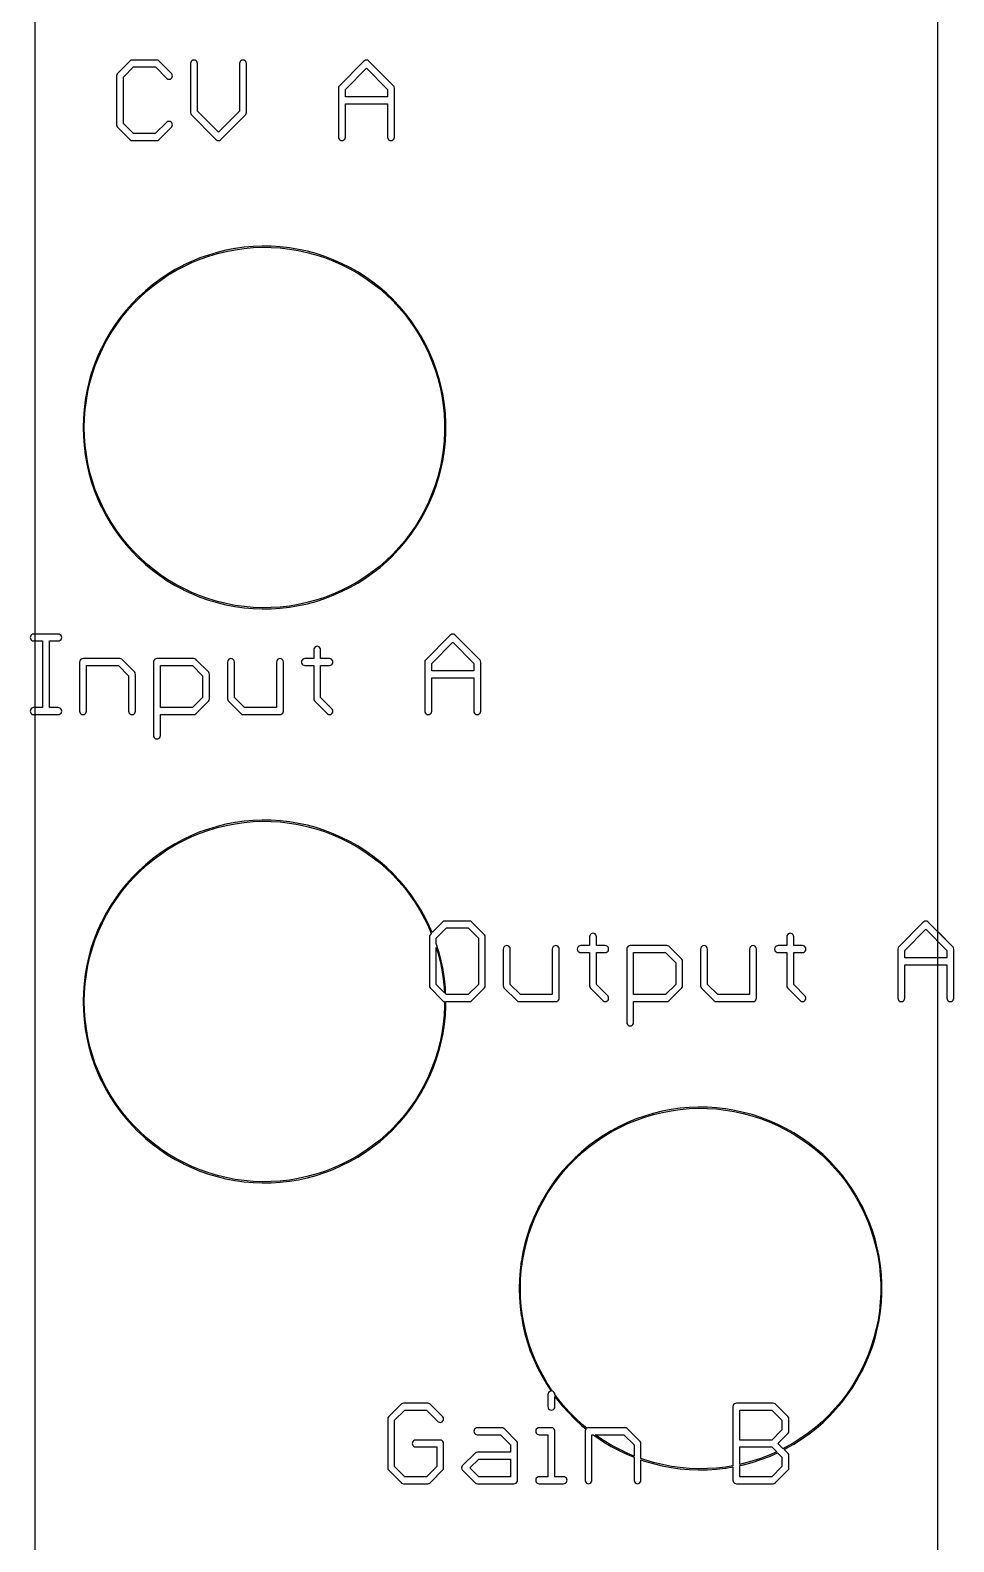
# Model space of a CAD drawing. Extents: x 4 to 25, y 9 to 138.
# Drawn here: x 4.5 to 24.94, y 71.8 to 105.24 of the extents above; entities that cross this region are included whole.
import ezdxf

# ---------------------------------------------------------------- set-up
doc = ezdxf.new("R2010")
doc.units = 0

msp = doc.modelspace()

# ---------------------------------------------------------------- linework, layer by layer
at = {"color": 5, "true_color": 0x0000ff}
for points in [[(4.59994, 137.75436, 0), (4.59994, 91.8845, 0), (4.57199, 91.8845, 0), (4.54845, 91.88077, 0), (4.52721, 91.86994, 0), (4.51035, 91.85308, 0), (4.49952, 91.83184, 0), (4.49579, 91.8083, 0), (4.49952, 91.78475, 0), (4.51035, 91.76351, 0), (4.52721, 91.74665, 0), (4.54845, 91.73582, 0), (4.57199, 91.7321, 0), (4.59994, 91.7321, 0), (4.59994, 90.25635, 0), (4.57199, 90.25635, 0), (4.54845, 90.25263, 0), (4.52721, 90.2418, 0), (4.51035, 90.22494, 0), (4.49952, 90.2037, 0), (4.49579, 90.18015, 0), (4.49952, 90.15661, 0), (4.51035, 90.13537, 0), (4.52721, 90.11851, 0), (4.54845, 90.10768, 0), (4.57199, 90.10395, 0), (4.59994, 90.10395, 0), (4.59994, 39.3065, 0)], [(24.57958, 32.9565, 0), (24.57958, 84.56675, 0), (24.78278, 84.56675, 0), (24.78278, 83.83015, 0), (24.7865, 83.80661, 0), (24.79733, 83.78537, 0), (24.81419, 83.76851, 0), (24.83543, 83.75767, 0), (24.85898, 83.75395, 0), (24.88252, 83.75767, 0), (24.90376, 83.76851, 0), (24.92062, 83.78537, 0), (24.93145, 83.80661, 0), (24.93518, 83.83015, 0), (24.93518, 84.91474, 0), (24.93145, 84.93828, 0), (24.92062, 84.95952, 0), (24.57958, 85.30056, 0), (24.57958, 137.75436, 0)]]:
    msp.add_polyline3d(points, dxfattribs=at)
at = {"color": 34, "true_color": 0x008000}
for points in [[(4.59994, 9.25322, 0), (24.57958, 9.25322, 0), (24.57958, 137.75436, 0), (4.59994, 137.75436, 0), (4.59994, 9.25322, 0)], [(6.75386, 104.58449, 0), (6.73031, 104.58077, 0), (6.70907, 104.56994, 0), (6.42043, 104.2813, 0), (6.4096, 104.26006, 0), (6.40587, 104.23651, 0), (6.40587, 103.15193, 0), (6.4096, 103.12839, 0), (6.42043, 103.10715, 0), (6.70907, 102.81851, 0), (6.73031, 102.80768, 0), (6.75386, 102.80395, 0), (7.29488, 102.80395, 0), (7.31842, 102.80768, 0), (7.33966, 102.81851, 0), (7.6283, 103.10715, 0), (7.63913, 103.12839, 0), (7.64286, 103.15193, 0), (7.63913, 103.17548, 0), (7.6283, 103.19672, 0), (7.61144, 103.21358, 0), (7.5902, 103.22441, 0), (7.56666, 103.22813, 0), (7.54311, 103.22441, 0), (7.52187, 103.21358, 0), (7.26464, 102.95635, 0), (6.78409, 102.95635, 0), (6.55827, 103.18217, 0), (6.55827, 104.20628, 0), (6.78408, 104.43209, 0), (7.26465, 104.43209, 0), (7.52187, 104.17487, 0), (7.54311, 104.16404, 0), (7.56666, 104.16031, 0), (7.5902, 104.16404, 0), (7.61144, 104.17487, 0), (7.6283, 104.19173, 0), (7.63913, 104.21297, 0), (7.64286, 104.23651, 0), (7.63913, 104.26006, 0), (7.6283, 104.2813, 0), (7.33966, 104.56994, 0), (7.31842, 104.58077, 0), (7.29488, 104.58449, 0), (6.75386, 104.58449, 0)], [(8.6614, 102.80395, 0), (8.68493, 102.80768, 0), (8.70618, 102.81851, 0), (9.2666, 103.37893, 0), (9.27743, 103.40017, 0), (9.28116, 103.42371, 0), (9.28116, 104.50829, 0), (9.27743, 104.53184, 0), (9.2666, 104.55308, 0), (9.24973, 104.56994, 0), (9.2285, 104.58077, 0), (9.20496, 104.58449, 0), (9.18141, 104.58077, 0), (9.16017, 104.56994, 0), (9.14331, 104.55308, 0), (9.13247, 104.53184, 0), (9.12876, 104.50829, 0), (9.12876, 103.45395, 0), (8.66153, 102.98672, 0), (8.19657, 103.45388, 0), (8.19657, 104.50829, 0), (8.19285, 104.53184, 0), (8.18202, 104.55308, 0), (8.16516, 104.56994, 0), (8.14392, 104.58077, 0), (8.12037, 104.58449, 0), (8.09683, 104.58077, 0), (8.07559, 104.56994, 0), (8.05873, 104.55308, 0), (8.0479, 104.53184, 0), (8.04416, 104.50829, 0), (8.04416, 103.42371, 0), (8.0479, 103.40017, 0), (8.05873, 103.37893, 0), (8.59975, 102.83537, 0), (8.61661, 102.81851, 0), (8.63785, 102.80768, 0), (8.6614, 102.80395, 0)], [(11.98024, 104.56994, 0), (11.959, 104.58077, 0), (11.93546, 104.58449, 0), (11.91191, 104.58077, 0), (11.89067, 104.56994, 0), (11.87381, 104.55308, 0), (11.33279, 104.00952, 0), (11.32196, 103.98828, 0), (11.31824, 103.96474, 0), (11.31824, 102.88015, 0), (11.32196, 102.85661, 0), (11.33279, 102.83537, 0), (11.34965, 102.81851, 0), (11.37089, 102.80768, 0), (11.39444, 102.80395, 0), (11.41798, 102.80768, 0), (11.43922, 102.81851, 0), (11.45608, 102.83537, 0), (11.46691, 102.85661, 0), (11.47064, 102.88015, 0), (11.47064, 103.61675, 0), (12.40282, 103.61675, 0), (12.40282, 102.88015, 0), (12.40654, 102.85661, 0), (12.41737, 102.83537, 0), (12.43423, 102.81851, 0), (12.45547, 102.80768, 0), (12.47902, 102.80395, 0), (12.50256, 102.80768, 0), (12.5238, 102.81851, 0), (12.54066, 102.83537, 0), (12.55149, 102.85661, 0), (12.55522, 102.88015, 0), (12.55522, 103.96474, 0), (12.55149, 103.98828, 0), (12.54066, 104.00952, 0), (11.98024, 104.56994, 0)], [(12.40282, 103.76915, 0), (11.47064, 103.76915, 0), (11.47064, 103.93458, 0), (11.9356, 104.40172, 0), (12.40282, 103.9345, 0), (12.40282, 103.76915, 0)], [(9.42847, 100.45953, 0), (9.22782, 100.44175, 0), (9.02969, 100.41381, 0), (9.02577, 100.41319, 0), (8.82765, 100.37509, 0), (8.63207, 100.32683, 0), (8.43903, 100.27095, 0), (8.25107, 100.20491, 0), (8.06311, 100.12871, 0), (7.88277, 100.04235, 0), (7.87923, 100.04055, 0), (7.70143, 99.94657, 0), (7.52871, 99.84243, 0), (7.36107, 99.73067, 0), (7.20105, 99.60875, 0), (7.04611, 99.48175, 0), (6.89625, 99.34459, 0), (6.89344, 99.34178, 0), (6.75374, 99.19954, 0), (6.61912, 99.04968, 0), (6.49212, 98.8922, 0), (6.37528, 98.72964, 0), (6.26606, 98.562, 0), (6.16446, 98.38928, 0), (6.07048, 98.20894, 0), (6.06868, 98.2054, 0), (5.9874, 98.02252, 0), (5.9112, 97.8371, 0), (5.8477, 97.6466, 0), (5.79182, 97.45356, 0), (5.74864, 97.25798, 0), (5.71308, 97.05986, 0), (5.71246, 97.05594, 0), (5.68706, 96.85528, 0), (5.67182, 96.65462, 0), (5.66674, 96.45396, 0), (5.67182, 96.2533, 0), (5.68706, 96.05264, 0), (5.71246, 95.85197, 0), (5.71308, 95.84805, 0), (5.74864, 95.64993, 0), (5.79182, 95.45435, 0), (5.8477, 95.26131, 0), (5.9112, 95.07081, 0), (5.9874, 94.88539, 0), (6.06868, 94.70251, 0), (6.07048, 94.69897, 0), (6.16446, 94.51863, 0), (6.26606, 94.34591, 0), (6.37528, 94.17827, 0), (6.49212, 94.01571, 0), (6.61912, 93.85823, 0), (6.75374, 93.70837, 0), (6.89344, 93.56613, 0), (6.89625, 93.56332, 0), (7.04611, 93.42616, 0), (7.20105, 93.29916, 0), (7.36107, 93.17724, 0), (7.52871, 93.06548, 0), (7.70143, 92.96134, 0), (7.87923, 92.86736, 0), (7.88277, 92.86556, 0), (8.06311, 92.7792, 0), (8.25107, 92.703, 0), (8.43903, 92.63696, 0), (8.63207, 92.58108, 0), (8.82765, 92.53282, 0), (9.02577, 92.49472, 0), (9.02969, 92.4941, 0), (9.22782, 92.46615, 0), (9.42847, 92.44838, 0), (9.62914, 92.44076, 0), (9.8298, 92.4433, 0), (10.03045, 92.45599, 0), (10.2311, 92.47886, 0), (10.23504, 92.47948, 0), (10.43316, 92.5125, 0), (10.62874, 92.55568, 0), (10.82432, 92.60648, 0), (11.01482, 92.66998, 0), (11.20278, 92.7411, 0), (11.3882, 92.82238, 0), (11.566, 92.91128, 0), (11.56954, 92.91308, 0), (11.7448, 93.01214, 0), (11.91498, 93.12136, 0), (12.08008, 93.2382, 0), (12.23756, 93.36012, 0), (12.38996, 93.4922, 0), (12.53474, 93.6319, 0), (12.53755, 93.63471, 0), (12.67471, 93.78203, 0), (12.80425, 93.93443, 0), (12.92617, 94.09445, 0), (13.04047, 94.25955, 0), (13.14715, 94.43227, 0), (13.24367, 94.60753, 0), (13.24547, 94.61107, 0), (13.33183, 94.79141, 0), (13.41057, 94.97683, 0), (13.48169, 95.16733, 0), (13.54011, 95.35783, 0), (13.59091, 95.55341, 0), (13.63155, 95.74899, 0), (13.63218, 95.75291, 0), (13.66266, 95.95357, 0), (13.68298, 96.1517, 0), (13.69314, 96.35235, 0), (13.69314, 96.55556, 0), (13.68298, 96.75622, 0), (13.66266, 96.95433, 0), (13.63218, 97.155, 0), (13.63155, 97.15892, 0), (13.59091, 97.3545, 0), (13.54011, 97.55008, 0), (13.48169, 97.74058, 0), (13.41057, 97.93108, 0), (13.33183, 98.1165, 0), (13.24547, 98.29684, 0), (13.24367, 98.30038, 0), (13.14715, 98.47564, 0), (13.04047, 98.64836, 0), (12.92617, 98.81346, 0), (12.80425, 98.97348, 0), (12.67471, 99.12588, 0), (12.53755, 99.2732, 0), (12.53474, 99.27601, 0), (12.38996, 99.41571, 0), (12.23756, 99.54779, 0), (12.08008, 99.66971, 0), (11.91498, 99.78655, 0), (11.7448, 99.89577, 0), (11.56954, 99.99483, 0), (11.566, 99.99663, 0), (11.3882, 100.08553, 0), (11.20278, 100.16681, 0), (11.01482, 100.23793, 0), (10.82432, 100.30143, 0), (10.62874, 100.35223, 0), (10.43316, 100.39541, 0), (10.23504, 100.42843, 0), (10.2311, 100.42905, 0), (10.03045, 100.45191, 0), (9.8298, 100.46462, 0), (9.62914, 100.46716, 0), (9.42847, 100.45953, 0)], [(10.03045, 92.48139, 0), (9.8298, 92.4687, 0), (9.62914, 92.46615, 0), (9.42847, 92.47378, 0), (9.22782, 92.49155, 0), (9.03214, 92.51915, 0), (8.8355, 92.55697, 0), (8.63992, 92.60523, 0), (8.44688, 92.66111, 0), (8.25892, 92.72715, 0), (8.07096, 92.80335, 0), (7.89205, 92.88902, 0), (7.71636, 92.98189, 0), (7.54364, 93.08603, 0), (7.376, 93.19779, 0), (7.21598, 93.31971, 0), (7.06104, 93.44671, 0), (6.91168, 93.58342, 0), (6.77429, 93.7233, 0), (6.63967, 93.87316, 0), (6.51267, 94.03064, 0), (6.39583, 94.1932, 0), (6.28661, 94.36084, 0), (6.18501, 94.53356, 0), (6.09257, 94.71094, 0), (6.01155, 94.89324, 0), (5.93535, 95.07866, 0), (5.87185, 95.26916, 0), (5.81597, 95.4622, 0), (5.77279, 95.65778, 0), (5.73768, 95.8534, 0), (5.71245, 96.05264, 0), (5.69722, 96.2533, 0), (5.69213, 96.45396, 0), (5.69722, 96.65462, 0), (5.71245, 96.85528, 0), (5.73768, 97.05451, 0), (5.77279, 97.25013, 0), (5.81597, 97.44571, 0), (5.87185, 97.63875, 0), (5.93535, 97.82925, 0), (6.01155, 98.01467, 0), (6.09257, 98.19697, 0), (6.18501, 98.37435, 0), (6.28661, 98.54707, 0), (6.39583, 98.71471, 0), (6.51267, 98.87727, 0), (6.63967, 99.03475, 0), (6.77429, 99.18461, 0), (6.91168, 99.32449, 0), (7.06104, 99.4612, 0), (7.21598, 99.5882, 0), (7.376, 99.71012, 0), (7.54364, 99.82188, 0), (7.71636, 99.92602, 0), (7.89205, 100.01889, 0), (8.07096, 100.10456, 0), (8.25892, 100.18076, 0), (8.44688, 100.2468, 0), (8.63992, 100.30268, 0), (8.8355, 100.35094, 0), (9.03234, 100.38879, 0), (9.22782, 100.41636, 0), (9.42847, 100.43414, 0), (9.62914, 100.44176, 0), (9.8298, 100.43922, 0), (10.03045, 100.42652, 0), (10.23069, 100.4037, 0), (10.42531, 100.37126, 0), (10.62089, 100.32808, 0), (10.81647, 100.27728, 0), (11.00697, 100.21378, 0), (11.19493, 100.14266, 0), (11.38035, 100.06138, 0), (11.55507, 99.97402, 0), (11.72987, 99.87522, 0), (11.90005, 99.766, 0), (12.06515, 99.64916, 0), (12.22263, 99.52724, 0), (12.37503, 99.39516, 0), (12.5179, 99.2573, 0), (12.65416, 99.11095, 0), (12.7837, 98.95855, 0), (12.90562, 98.79853, 0), (13.01992, 98.63343, 0), (13.1266, 98.46071, 0), (13.22232, 98.28691, 0), (13.30768, 98.10865, 0), (13.38642, 97.92323, 0), (13.45754, 97.73273, 0), (13.51596, 97.54223, 0), (13.56676, 97.34665, 0), (13.60728, 97.15166, 0), (13.63725, 96.95433, 0), (13.65758, 96.75622, 0), (13.66773, 96.55556, 0), (13.66773, 96.35235, 0), (13.65758, 96.1517, 0), (13.63725, 95.95357, 0), (13.60728, 95.75625, 0), (13.56676, 95.56126, 0), (13.51596, 95.36568, 0), (13.45754, 95.17518, 0), (13.38642, 94.98468, 0), (13.30768, 94.79926, 0), (13.22232, 94.621, 0), (13.1266, 94.4472, 0), (13.01992, 94.27448, 0), (12.90562, 94.10938, 0), (12.7837, 93.94936, 0), (12.65416, 93.79696, 0), (12.5179, 93.65061, 0), (12.37503, 93.51275, 0), (12.22263, 93.38067, 0), (12.06515, 93.25875, 0), (11.90005, 93.14191, 0), (11.72987, 93.03269, 0), (11.55507, 92.93389, 0), (11.38035, 92.84653, 0), (11.19493, 92.76525, 0), (11.00697, 92.69413, 0), (10.81647, 92.63063, 0), (10.62089, 92.57983, 0), (10.42531, 92.53665, 0), (10.2305, 92.50418, 0), (10.03045, 92.48139, 0)], [(4.57199, 91.8845, 0), (4.54845, 91.88077, 0), (4.52721, 91.86994, 0), (4.51035, 91.85308, 0), (4.49952, 91.83184, 0), (4.49579, 91.8083, 0), (4.49952, 91.78475, 0), (4.51035, 91.76351, 0), (4.52721, 91.74665, 0), (4.54845, 91.73582, 0), (4.57199, 91.7321, 0), (4.76757, 91.7321, 0), (4.76757, 90.25635, 0), (4.57199, 90.25635, 0), (4.54845, 90.25263, 0), (4.52721, 90.2418, 0), (4.51035, 90.22494, 0), (4.49952, 90.2037, 0), (4.49579, 90.18015, 0), (4.49952, 90.15661, 0), (4.51035, 90.13537, 0), (4.52721, 90.11851, 0), (4.54845, 90.10768, 0), (4.57199, 90.10395, 0), (5.11555, 90.10395, 0), (5.1391, 90.10768, 0), (5.16033, 90.11851, 0), (5.1772, 90.13537, 0), (5.18803, 90.15661, 0), (5.19175, 90.18015, 0), (5.18803, 90.2037, 0), (5.1772, 90.22494, 0), (5.16033, 90.2418, 0), (5.1391, 90.25263, 0), (5.11555, 90.25635, 0), (4.91998, 90.25635, 0), (4.91998, 91.7321, 0), (5.11555, 91.7321, 0), (5.1391, 91.73582, 0), (5.16033, 91.74665, 0), (5.1772, 91.76351, 0), (5.18803, 91.78475, 0), (5.19175, 91.8083, 0), (5.18803, 91.83184, 0), (5.1772, 91.85308, 0), (5.16033, 91.86994, 0), (5.1391, 91.88077, 0), (5.11555, 91.8845, 0), (4.57199, 91.8845, 0)], [(13.89032, 91.86994, 0), (13.86908, 91.88077, 0), (13.84554, 91.8845, 0), (13.82199, 91.88077, 0), (13.80075, 91.86994, 0), (13.78389, 91.85308, 0), (13.24287, 91.30952, 0), (13.23204, 91.28828, 0), (13.22832, 91.26474, 0), (13.22832, 90.18015, 0), (13.23204, 90.15661, 0), (13.24287, 90.13537, 0), (13.25973, 90.11851, 0), (13.28097, 90.10768, 0), (13.30452, 90.10395, 0), (13.32806, 90.10768, 0), (13.3493, 90.11851, 0), (13.36616, 90.13537, 0), (13.37699, 90.15661, 0), (13.38072, 90.18015, 0), (13.38072, 90.91676, 0), (14.3129, 90.91676, 0), (14.3129, 90.18015, 0), (14.31662, 90.15661, 0), (14.32745, 90.13537, 0), (14.34431, 90.11851, 0), (14.36555, 90.10768, 0), (14.3891, 90.10395, 0), (14.41264, 90.10768, 0), (14.43388, 90.11851, 0), (14.45074, 90.13537, 0), (14.46157, 90.15661, 0), (14.4653, 90.18015, 0), (14.4653, 91.26474, 0), (14.46157, 91.28828, 0), (14.45074, 91.30952, 0), (13.89032, 91.86994, 0)], [(14.3129, 91.06916, 0), (13.38072, 91.06916, 0), (13.38072, 91.23458, 0), (13.84568, 91.70172, 0), (14.3129, 91.2345, 0), (14.3129, 91.06916, 0)], [(5.6642, 91.34094, 0), (5.64065, 91.33721, 0), (5.61941, 91.32638, 0), (5.60255, 91.30952, 0), (5.59172, 91.28828, 0), (5.588, 91.26474, 0), (5.588, 90.18015, 0), (5.59172, 90.15661, 0), (5.60255, 90.13537, 0), (5.61941, 90.11851, 0), (5.64065, 90.10768, 0), (5.6642, 90.10395, 0), (5.68774, 90.10768, 0), (5.70898, 90.11851, 0), (5.72584, 90.13537, 0), (5.73667, 90.15661, 0), (5.7404, 90.18015, 0), (5.7404, 91.18854, 0), (6.44676, 91.18854, 0), (6.67257, 90.96273, 0), (6.67257, 90.18015, 0), (6.6763, 90.15661, 0), (6.68713, 90.13537, 0), (6.70399, 90.11851, 0), (6.72523, 90.10768, 0), (6.74877, 90.10395, 0), (6.77232, 90.10768, 0), (6.79356, 90.11851, 0), (6.81042, 90.13537, 0), (6.82125, 90.15661, 0), (6.82497, 90.18015, 0), (6.82497, 90.99296, 0), (6.82125, 91.0165, 0), (6.81042, 91.03774, 0), (6.52178, 91.32638, 0), (6.50054, 91.33721, 0), (6.477, 91.34094, 0), (5.6642, 91.34094, 0)], [(8.13884, 90.10768, 0), (8.16008, 90.11851, 0), (8.17694, 90.13537, 0), (8.44618, 90.40715, 0), (8.45701, 90.42839, 0), (8.46074, 90.45194, 0), (8.46074, 90.99296, 0), (8.45701, 91.0165, 0), (8.44618, 91.03774, 0), (8.17694, 91.30952, 0), (8.16008, 91.32638, 0), (8.13884, 91.33721, 0), (8.1153, 91.34094, 0), (7.29996, 91.34094, 0), (7.27641, 91.33721, 0), (7.25517, 91.32638, 0), (7.23831, 91.30952, 0), (7.22748, 91.28828, 0), (7.22376, 91.26474, 0), (7.22376, 89.63914, 0), (7.22748, 89.61559, 0), (7.23831, 89.59435, 0), (7.25517, 89.57749, 0), (7.27641, 89.56666, 0), (7.29996, 89.56294, 0), (7.3235, 89.56666, 0), (7.34474, 89.57749, 0), (7.3616, 89.59435, 0), (7.37243, 89.61559, 0), (7.37616, 89.63914, 0), (7.37616, 90.10395, 0), (8.1153, 90.10395, 0), (8.13884, 90.10768, 0)], [(9.14837, 90.13539, 0), (9.14838, 90.13537, 0), (9.16525, 90.11851, 0), (9.18648, 90.10768, 0), (9.21003, 90.10395, 0), (10.02284, 90.10395, 0), (10.04637, 90.10768, 0), (10.06762, 90.11851, 0), (10.08447, 90.13537, 0), (10.09531, 90.15661, 0), (10.09904, 90.18015, 0), (10.09904, 91.26474, 0), (10.09531, 91.28828, 0), (10.08447, 91.30952, 0), (10.06762, 91.32638, 0), (10.04637, 91.33721, 0), (10.02284, 91.34094, 0), (9.99929, 91.33721, 0), (9.97805, 91.32638, 0), (9.96119, 91.30952, 0), (9.95036, 91.28828, 0), (9.94664, 91.26474, 0), (9.94664, 90.25635, 0), (9.24027, 90.25635, 0), (9.01446, 90.48216, 0), (9.01446, 91.26474, 0), (9.01073, 91.28828, 0), (8.9999, 91.30952, 0), (8.98304, 91.32638, 0), (8.9618, 91.33721, 0), (8.93826, 91.34094, 0), (8.91471, 91.33721, 0), (8.89347, 91.32638, 0), (8.87661, 91.30952, 0), (8.86578, 91.28828, 0), (8.86206, 91.26474, 0), (8.86206, 90.45194, 0), (8.86578, 90.42839, 0), (8.87661, 90.40715, 0), (9.14837, 90.13539, 0)], [(11.07279, 90.11851, 0), (11.09403, 90.10768, 0), (11.11757, 90.10395, 0), (11.14112, 90.10768, 0), (11.16236, 90.11851, 0), (11.17922, 90.13537, 0), (11.19005, 90.15661, 0), (11.19377, 90.18015, 0), (11.19005, 90.2037, 0), (11.17922, 90.22494, 0), (10.92199, 90.48217, 0), (10.92199, 91.18854, 0), (11.11757, 91.18854, 0), (11.14112, 91.19226, 0), (11.16236, 91.20309, 0), (11.17922, 91.21995, 0), (11.19005, 91.24119, 0), (11.19377, 91.26474, 0), (11.19005, 91.28828, 0), (11.17922, 91.30952, 0), (11.16236, 91.32638, 0), (11.14112, 91.33721, 0), (11.11757, 91.34094, 0), (10.92199, 91.34094, 0), (10.92199, 91.53652, 0), (10.91827, 91.56006, 0), (10.90744, 91.5813, 0), (10.89058, 91.59816, 0), (10.86934, 91.60899, 0), (10.84579, 91.61272, 0), (10.82225, 91.60899, 0), (10.80101, 91.59816, 0), (10.78415, 91.5813, 0), (10.77332, 91.56006, 0), (10.76959, 91.53652, 0), (10.76959, 91.34094, 0), (10.57402, 91.34094, 0), (10.55047, 91.33721, 0), (10.52923, 91.32638, 0), (10.51237, 91.30952, 0), (10.50154, 91.28828, 0), (10.49782, 91.26474, 0), (10.50154, 91.24119, 0), (10.51237, 91.21995, 0), (10.52923, 91.20309, 0), (10.55047, 91.19226, 0), (10.57402, 91.18854, 0), (10.76959, 91.18854, 0), (10.76959, 90.45194, 0), (10.77332, 90.42839, 0), (10.78415, 90.40715, 0), (11.07279, 90.11851, 0)], [(8.08476, 90.25635, 0), (7.37616, 90.25635, 0), (7.37616, 91.18854, 0), (8.08476, 91.18854, 0), (8.30833, 90.96286, 0), (8.30833, 90.48203, 0), (8.08476, 90.25635, 0)], [(14.24246, 83.75767, 0), (14.2637, 83.76851, 0), (14.55234, 84.05715, 0), (14.56317, 84.07839, 0), (14.56689, 84.10194, 0), (14.56689, 85.18652, 0), (14.56317, 85.21006, 0), (14.55234, 85.2313, 0), (14.2637, 85.51994, 0), (14.24246, 85.53077, 0), (14.21892, 85.5345, 0), (13.67536, 85.5345, 0), (13.65181, 85.53077, 0), (13.63057, 85.51994, 0), (13.61371, 85.50308, 0), (13.39067, 85.27794, 0), (13.33183, 85.4165, 0), (13.24547, 85.59684, 0), (13.24367, 85.60038, 0), (13.14715, 85.77564, 0), (13.04047, 85.94836, 0), (12.92617, 86.11346, 0), (12.80425, 86.27348, 0), (12.67471, 86.42588, 0), (12.53755, 86.5732, 0), (12.53474, 86.57601, 0), (12.38996, 86.71571, 0), (12.23756, 86.84779, 0), (12.08008, 86.96971, 0), (11.91498, 87.08655, 0), (11.7448, 87.19577, 0), (11.56954, 87.29483, 0), (11.566, 87.29663, 0), (11.3882, 87.38553, 0), (11.20278, 87.46681, 0), (11.01482, 87.53793, 0), (10.82432, 87.60143, 0), (10.62874, 87.65223, 0), (10.43316, 87.69541, 0), (10.23504, 87.72843, 0), (10.2311, 87.72905, 0), (10.03045, 87.75191, 0), (9.8298, 87.76462, 0), (9.62914, 87.76715, 0), (9.42847, 87.75953, 0), (9.22782, 87.74175, 0), (9.02969, 87.71381, 0), (9.02577, 87.71319, 0), (8.82765, 87.67509, 0), (8.63207, 87.62683, 0), (8.43903, 87.57095, 0), (8.25107, 87.50491, 0), (8.06311, 87.42871, 0), (7.88277, 87.34235, 0), (7.87923, 87.34055, 0), (7.70143, 87.24657, 0), (7.52871, 87.14243, 0), (7.36107, 87.03067, 0), (7.20105, 86.90875, 0), (7.04611, 86.78175, 0), (6.89625, 86.64459, 0), (6.89344, 86.64178, 0), (6.75374, 86.49954, 0), (6.61912, 86.34968, 0), (6.49212, 86.1922, 0), (6.37528, 86.02964, 0), (6.26606, 85.862, 0), (6.16446, 85.68928, 0), (6.07048, 85.50894, 0), (6.06868, 85.5054, 0), (5.9874, 85.32252, 0), (5.9112, 85.1371, 0), (5.8477, 84.9466, 0), (5.79182, 84.75356, 0), (5.74864, 84.55798, 0), (5.71308, 84.35986, 0), (5.71246, 84.35593, 0), (5.68706, 84.15528, 0), (5.67182, 83.95462, 0), (5.66674, 83.75395, 0), (5.67182, 83.55329, 0), (5.68706, 83.35263, 0), (5.71246, 83.15197, 0), (5.71308, 83.14805, 0), (5.74864, 82.94992, 0), (5.79182, 82.75435, 0), (5.8477, 82.56131, 0), (5.9112, 82.37081, 0), (5.9874, 82.18539, 0), (6.06868, 82.00251, 0), (6.07048, 81.99897, 0), (6.16446, 81.81863, 0), (6.26606, 81.64591, 0), (6.37528, 81.47826, 0), (6.49212, 81.31571, 0), (6.61912, 81.15823, 0), (6.75374, 81.00837, 0), (6.89344, 80.86613, 0), (6.89625, 80.86332, 0), (7.04611, 80.72615, 0), (7.20105, 80.59916, 0), (7.36107, 80.47723, 0), (7.52871, 80.36548, 0), (7.70143, 80.26134, 0), (7.87923, 80.16736, 0), (7.88277, 80.16556, 0), (8.06311, 80.0792, 0), (8.25107, 80.003, 0), (8.43903, 79.93696, 0), (8.63207, 79.88108, 0), (8.82765, 79.83282, 0), (9.02577, 79.79472, 0), (9.02969, 79.7941, 0), (9.22782, 79.76616, 0), (9.42847, 79.74838, 0), (9.62914, 79.74075, 0), (9.8298, 79.7433, 0), (10.03045, 79.756, 0), (10.2311, 79.77885, 0), (10.23504, 79.77948, 0), (10.43316, 79.8125, 0), (10.62874, 79.85568, 0), (10.82432, 79.90648, 0), (11.01482, 79.96998, 0), (11.20278, 80.0411, 0), (11.3882, 80.12238, 0), (11.566, 80.21128, 0), (11.56954, 80.21308, 0), (11.7448, 80.31214, 0), (11.91498, 80.42136, 0), (12.08008, 80.5382, 0), (12.23756, 80.66012, 0), (12.38996, 80.79219, 0), (12.53474, 80.9319, 0), (12.53755, 80.93471, 0), (12.67471, 81.08203, 0), (12.80425, 81.23443, 0), (12.92617, 81.39445, 0), (13.04047, 81.55955, 0), (13.14715, 81.73227, 0), (13.24367, 81.90752, 0), (13.24547, 81.91106, 0), (13.33183, 82.09141, 0), (13.41057, 82.27683, 0), (13.48169, 82.46733, 0), (13.54011, 82.65783, 0), (13.59091, 82.85341, 0), (13.63155, 83.04899, 0), (13.63218, 83.05292, 0), (13.66266, 83.25357, 0), (13.68298, 83.45169, 0), (13.69314, 83.65236, 0), (13.69314, 83.75395, 0), (14.21892, 83.75395, 0), (14.24246, 83.75767, 0)], [(10.03045, 79.78139, 0), (9.8298, 79.7687, 0), (9.62914, 79.76615, 0), (9.42847, 79.77377, 0), (9.22782, 79.79155, 0), (9.03234, 79.81912, 0), (8.8355, 79.85697, 0), (8.63992, 79.90523, 0), (8.44688, 79.96111, 0), (8.25892, 80.02715, 0), (8.07096, 80.10335, 0), (7.89205, 80.18902, 0), (7.71636, 80.28189, 0), (7.54364, 80.38603, 0), (7.376, 80.49778, 0), (7.21598, 80.61971, 0), (7.06104, 80.7467, 0), (6.91168, 80.88342, 0), (6.77429, 81.0233, 0), (6.63967, 81.17316, 0), (6.51267, 81.33064, 0), (6.39583, 81.4932, 0), (6.28661, 81.66083, 0), (6.18501, 81.83356, 0), (6.09257, 82.01094, 0), (6.01155, 82.19324, 0), (5.93535, 82.37866, 0), (5.87185, 82.56916, 0), (5.81597, 82.7622, 0), (5.77279, 82.95778, 0), (5.73768, 83.1534, 0), (5.71245, 83.35263, 0), (5.69722, 83.55329, 0), (5.69213, 83.75395, 0), (5.69722, 83.95462, 0), (5.71245, 84.15528, 0), (5.73768, 84.35454, 0), (5.77279, 84.55013, 0), (5.81597, 84.74571, 0), (5.87185, 84.93875, 0), (5.93535, 85.12925, 0), (6.01155, 85.31467, 0), (6.09257, 85.49697, 0), (6.18501, 85.67435, 0), (6.28661, 85.84707, 0), (6.39583, 86.01471, 0), (6.51267, 86.17727, 0), (6.63967, 86.33475, 0), (6.77429, 86.48461, 0), (6.91168, 86.62449, 0), (7.06104, 86.7612, 0), (7.21598, 86.8882, 0), (7.376, 87.01012, 0), (7.54364, 87.12188, 0), (7.71636, 87.22602, 0), (7.89205, 87.31889, 0), (8.07096, 87.40456, 0), (8.25892, 87.48076, 0), (8.44688, 87.5468, 0), (8.63992, 87.60268, 0), (8.8355, 87.65094, 0), (9.03234, 87.68879, 0), (9.22782, 87.71636, 0), (9.42847, 87.73414, 0), (9.62914, 87.74176, 0), (9.8298, 87.73922, 0), (10.03045, 87.72652, 0), (10.2305, 87.70373, 0), (10.42531, 87.67126, 0), (10.62089, 87.62808, 0), (10.81647, 87.57728, 0), (11.00697, 87.51378, 0), (11.19493, 87.44266, 0), (11.38035, 87.36138, 0), (11.55507, 87.27402, 0), (11.72987, 87.17522, 0), (11.90005, 87.066, 0), (12.06515, 86.94916, 0), (12.22263, 86.82724, 0), (12.37503, 86.69516, 0), (12.5179, 86.5573, 0), (12.65416, 86.41095, 0), (12.7837, 86.25855, 0), (12.90562, 86.09853, 0), (13.01992, 85.93343, 0), (13.1266, 85.76071, 0), (13.22232, 85.58691, 0), (13.30768, 85.40865, 0), (13.37143, 85.25852, 0), (13.34447, 85.2313, 0), (13.33364, 85.21006, 0), (13.32992, 85.18652, 0), (13.32992, 84.10194, 0), (13.33364, 84.07839, 0), (13.34447, 84.05715, 0), (13.61371, 83.78537, 0), (13.63057, 83.76851, 0), (13.65181, 83.75767, 0), (13.66773, 83.75516, 0), (13.66773, 83.65236, 0), (13.65758, 83.45169, 0), (13.63725, 83.25357, 0), (13.60727, 83.05619, 0), (13.56676, 82.86126, 0), (13.51596, 82.66567, 0), (13.45754, 82.47517, 0), (13.38642, 82.28467, 0), (13.30768, 82.09926, 0), (13.22232, 81.921, 0), (13.1266, 81.7472, 0), (13.01992, 81.57447, 0), (12.90562, 81.40938, 0), (12.7837, 81.24936, 0), (12.65416, 81.09696, 0), (12.5179, 80.95061, 0), (12.37503, 80.81274, 0), (12.22263, 80.68067, 0), (12.06515, 80.55875, 0), (11.90005, 80.4419, 0), (11.72987, 80.33269, 0), (11.55492, 80.2338, 0), (11.38035, 80.14653, 0), (11.19493, 80.06525, 0), (11.00697, 79.99413, 0), (10.81647, 79.93062, 0), (10.62089, 79.87983, 0), (10.42531, 79.83665, 0), (10.2305, 79.80418, 0), (10.03045, 79.78139, 0)], [(14.1887, 83.90636, 0), (13.70586, 83.90636, 0), (13.68974, 83.92263, 0), (13.68298, 84.05622, 0), (13.66266, 84.25434, 0), (13.63218, 84.455, 0), (13.63155, 84.45892, 0), (13.59091, 84.6545, 0), (13.54011, 84.85008, 0), (13.48232, 85.03853, 0), (13.48232, 85.15643, 0), (13.70588, 85.3821, 0), (14.18868, 85.3821, 0), (14.41449, 85.15629, 0), (14.41449, 84.13216, 0), (14.1887, 83.90636, 0)], [(24.3602, 85.51994, 0), (24.33896, 85.53077, 0), (24.31542, 85.5345, 0), (24.29187, 85.53077, 0), (24.27063, 85.51994, 0), (24.25377, 85.50308, 0), (23.71275, 84.95952, 0), (23.70192, 84.93828, 0), (23.6982, 84.91474, 0), (23.6982, 83.83015, 0), (23.70192, 83.80661, 0), (23.71275, 83.78537, 0), (23.72961, 83.76851, 0), (23.75085, 83.75767, 0), (23.7744, 83.75395, 0), (23.79794, 83.75767, 0), (23.81918, 83.76851, 0), (23.83604, 83.78537, 0), (23.84687, 83.80661, 0), (23.8506, 83.83015, 0), (23.8506, 84.56675, 0), (24.78278, 84.56675, 0), (24.78278, 83.83015, 0), (24.7865, 83.80661, 0), (24.79733, 83.78537, 0), (24.81419, 83.76851, 0), (24.83543, 83.75767, 0), (24.85898, 83.75395, 0), (24.88252, 83.75767, 0), (24.90376, 83.76851, 0), (24.92062, 83.78537, 0), (24.93145, 83.80661, 0), (24.93518, 83.83015, 0), (24.93518, 84.91474, 0), (24.93145, 84.93828, 0), (24.92062, 84.95952, 0), (24.3602, 85.51994, 0)], [(24.78278, 84.71915, 0), (23.8506, 84.71915, 0), (23.8506, 84.88458, 0), (24.31556, 85.35172, 0), (24.78278, 84.8845, 0), (24.78278, 84.71915, 0)], [(13.66297, 83.94966, 0), (13.48232, 84.13202, 0), (13.48232, 84.95193, 0), (13.51596, 84.84223, 0), (13.56676, 84.64665, 0), (13.60728, 84.45166, 0), (13.63725, 84.25434, 0), (13.65758, 84.05622, 0), (13.66297, 83.94966, 0)], [(15.26887, 83.76851, 0), (15.29011, 83.75767, 0), (15.31365, 83.75395, 0), (16.12644, 83.75395, 0), (16.14999, 83.75767, 0), (16.17124, 83.76851, 0), (16.18809, 83.78537, 0), (16.19893, 83.80661, 0), (16.20264, 83.83015, 0), (16.20264, 84.91474, 0), (16.19893, 84.93828, 0), (16.18809, 84.95952, 0), (16.17124, 84.97638, 0), (16.14999, 84.98721, 0), (16.12644, 84.99094, 0), (16.10291, 84.98721, 0), (16.08167, 84.97638, 0), (16.06481, 84.95952, 0), (16.05398, 84.93828, 0), (16.05024, 84.91474, 0), (16.05024, 83.90636, 0), (15.34387, 83.90636, 0), (15.11807, 84.13217, 0), (15.11807, 84.91474, 0), (15.11435, 84.93828, 0), (15.10352, 84.95952, 0), (15.08666, 84.97638, 0), (15.06542, 84.98721, 0), (15.04187, 84.99094, 0), (15.01833, 84.98721, 0), (14.99709, 84.97638, 0), (14.98023, 84.95952, 0), (14.9694, 84.93828, 0), (14.96567, 84.91474, 0), (14.96567, 84.10194, 0), (14.9694, 84.07839, 0), (14.98023, 84.05715, 0), (15.26887, 83.76851, 0)], [(17.2212, 83.75395, 0), (17.24474, 83.75767, 0), (17.26598, 83.76851, 0), (17.28284, 83.78537, 0), (17.29366, 83.80661, 0), (17.2974, 83.83015, 0), (17.29366, 83.8537, 0), (17.28284, 83.87493, 0), (17.02816, 84.13202, 0), (17.02816, 84.83854, 0), (17.2212, 84.83854, 0), (17.24474, 84.84226, 0), (17.26598, 84.85309, 0), (17.28284, 84.86995, 0), (17.29366, 84.89119, 0), (17.2974, 84.91474, 0), (17.29366, 84.93828, 0), (17.28284, 84.95952, 0), (17.26598, 84.97638, 0), (17.24474, 84.98721, 0), (17.2212, 84.99094, 0), (17.02816, 84.99094, 0), (17.02816, 85.18652, 0), (17.02443, 85.21006, 0), (17.0136, 85.2313, 0), (16.99674, 85.24816, 0), (16.9755, 85.25899, 0), (16.95196, 85.26272, 0), (16.92841, 85.25899, 0), (16.90717, 85.24816, 0), (16.89031, 85.2313, 0), (16.87948, 85.21006, 0), (16.87576, 85.18652, 0), (16.87576, 84.99094, 0), (16.68017, 84.99094, 0), (16.65663, 84.98721, 0), (16.63539, 84.97638, 0), (16.61853, 84.95952, 0), (16.6077, 84.93828, 0), (16.60397, 84.91474, 0), (16.6077, 84.89119, 0), (16.61853, 84.86995, 0), (16.63539, 84.85309, 0), (16.65663, 84.84226, 0), (16.68017, 84.83854, 0), (16.87576, 84.83854, 0), (16.87576, 84.10194, 0), (16.87948, 84.07839, 0), (16.89031, 84.05715, 0), (17.15955, 83.78537, 0), (17.17641, 83.76851, 0), (17.19765, 83.75767, 0), (17.2212, 83.75395, 0)], [(18.60872, 83.75767, 0), (18.62996, 83.76851, 0), (18.9186, 84.05715, 0), (18.92943, 84.07839, 0), (18.93315, 84.10194, 0), (18.93315, 84.64295, 0), (18.92943, 84.6665, 0), (18.9186, 84.68774, 0), (18.62996, 84.97638, 0), (18.60872, 84.98721, 0), (18.58518, 84.99094, 0), (17.77236, 84.99094, 0), (17.74883, 84.98721, 0), (17.72759, 84.97638, 0), (17.71073, 84.95952, 0), (17.6999, 84.93828, 0), (17.69616, 84.91474, 0), (17.69616, 83.28914, 0), (17.6999, 83.26559, 0), (17.71073, 83.24435, 0), (17.72759, 83.22749, 0), (17.74883, 83.21666, 0), (17.77236, 83.21294, 0), (17.79592, 83.21666, 0), (17.81716, 83.22749, 0), (17.83402, 83.24435, 0), (17.84485, 83.26559, 0), (17.84856, 83.28914, 0), (17.84856, 83.75395, 0), (18.58518, 83.75395, 0), (18.60872, 83.75767, 0)], [(19.63513, 83.76851, 0), (19.65637, 83.75767, 0), (19.67992, 83.75395, 0), (20.49271, 83.75395, 0), (20.51626, 83.75767, 0), (20.5375, 83.76851, 0), (20.55436, 83.78537, 0), (20.56519, 83.80661, 0), (20.56891, 83.83015, 0), (20.56891, 84.91474, 0), (20.56519, 84.93828, 0), (20.55436, 84.95952, 0), (20.5375, 84.97638, 0), (20.51626, 84.98721, 0), (20.49271, 84.99094, 0), (20.46916, 84.98721, 0), (20.44793, 84.97638, 0), (20.43106, 84.95952, 0), (20.42024, 84.93828, 0), (20.4165, 84.91474, 0), (20.4165, 83.90636, 0), (19.71013, 83.90636, 0), (19.48434, 84.13216, 0), (19.48434, 84.91474, 0), (19.4806, 84.93828, 0), (19.46978, 84.95952, 0), (19.45292, 84.97638, 0), (19.43168, 84.98721, 0), (19.40814, 84.99094, 0), (19.38459, 84.98721, 0), (19.36335, 84.97638, 0), (19.34649, 84.95952, 0), (19.33566, 84.93828, 0), (19.33194, 84.91474, 0), (19.33194, 84.10194, 0), (19.33566, 84.07839, 0), (19.34649, 84.05715, 0), (19.63513, 83.76851, 0)], [(21.54267, 83.76851, 0), (21.56391, 83.75767, 0), (21.58746, 83.75395, 0), (21.611, 83.75767, 0), (21.63224, 83.76851, 0), (21.6491, 83.78537, 0), (21.65993, 83.80661, 0), (21.66366, 83.83015, 0), (21.65993, 83.8537, 0), (21.6491, 83.87493, 0), (21.39187, 84.13217, 0), (21.39187, 84.83854, 0), (21.58746, 84.83854, 0), (21.611, 84.84226, 0), (21.63224, 84.85309, 0), (21.6491, 84.86995, 0), (21.65993, 84.89119, 0), (21.66366, 84.91474, 0), (21.65993, 84.93828, 0), (21.6491, 84.95952, 0), (21.63224, 84.97638, 0), (21.611, 84.98721, 0), (21.58746, 84.99094, 0), (21.39187, 84.99094, 0), (21.39187, 85.18652, 0), (21.38815, 85.21006, 0), (21.37732, 85.2313, 0), (21.36046, 85.24816, 0), (21.33922, 85.25899, 0), (21.31567, 85.26272, 0), (21.29213, 85.25899, 0), (21.27089, 85.24816, 0), (21.25403, 85.2313, 0), (21.2432, 85.21006, 0), (21.23947, 85.18652, 0), (21.23947, 84.99094, 0), (21.04644, 84.99094, 0), (21.02289, 84.98721, 0), (21.00165, 84.97638, 0), (20.98479, 84.95952, 0), (20.97396, 84.93828, 0), (20.97024, 84.91474, 0), (20.97396, 84.89119, 0), (20.98479, 84.86995, 0), (21.00165, 84.85309, 0), (21.02289, 84.84226, 0), (21.04644, 84.83854, 0), (21.23947, 84.83854, 0), (21.23947, 84.10194, 0), (21.2432, 84.07839, 0), (21.25403, 84.05715, 0), (21.54267, 83.76851, 0)], [(18.55496, 83.90636, 0), (17.84856, 83.90636, 0), (17.84856, 84.83854, 0), (18.55494, 84.83854, 0), (18.78075, 84.61272, 0), (18.78075, 84.13217, 0), (18.55496, 83.90636, 0)], [(21.27064, 73.38915, 0), (21.28147, 73.41039, 0), (21.2852, 73.43393, 0), (21.2852, 73.70572, 0), (21.28147, 73.72926, 0), (21.27064, 73.7505, 0), (21.25378, 73.76736, 0), (21.17878, 73.84166, 0), (21.218, 73.86127, 0), (21.22154, 73.86308, 0), (21.3968, 73.96214, 0), (21.56698, 74.07136, 0), (21.73208, 74.18819, 0), (21.88956, 74.31012, 0), (22.04196, 74.4422, 0), (22.18674, 74.5819, 0), (22.18955, 74.58471, 0), (22.32671, 74.73202, 0), (22.45625, 74.88442, 0), (22.57817, 75.04445, 0), (22.69247, 75.20954, 0), (22.79915, 75.38227, 0), (22.89567, 75.55753, 0), (22.89747, 75.56107, 0), (22.98383, 75.74141, 0), (23.06257, 75.92683, 0), (23.13369, 76.11733, 0), (23.19211, 76.30783, 0), (23.24291, 76.50341, 0), (23.28355, 76.69898, 0), (23.28418, 76.70291, 0), (23.31465, 76.90357, 0), (23.33498, 77.10169, 0), (23.34513, 77.30235, 0), (23.34513, 77.50556, 0), (23.33498, 77.70621, 0), (23.31465, 77.90433, 0), (23.28418, 78.105, 0), (23.28355, 78.10892, 0), (23.24291, 78.3045, 0), (23.19211, 78.50008, 0), (23.13369, 78.69058, 0), (23.06257, 78.88108, 0), (22.98383, 79.0665, 0), (22.89747, 79.24684, 0), (22.89567, 79.25038, 0), (22.79915, 79.42564, 0), (22.69247, 79.59836, 0), (22.57817, 79.76345, 0), (22.45625, 79.92348, 0), (22.32671, 80.07588, 0), (22.18955, 80.2232, 0), (22.18674, 80.22601, 0), (22.04196, 80.36571, 0), (21.88956, 80.49778, 0), (21.73208, 80.61971, 0), (21.56698, 80.73654, 0), (21.3968, 80.84577, 0), (21.22154, 80.94483, 0), (21.218, 80.94663, 0), (21.0402, 81.03552, 0), (20.85478, 81.11681, 0), (20.66682, 81.18792, 0), (20.47632, 81.25143, 0), (20.28074, 81.30222, 0), (20.08515, 81.34541, 0), (19.88704, 81.37842, 0), (19.88312, 81.37905, 0), (19.68246, 81.40191, 0), (19.4818, 81.41462, 0), (19.28114, 81.41715, 0), (19.08046, 81.40953, 0), (18.87981, 81.39175, 0), (18.6817, 81.36381, 0), (18.67777, 81.36319, 0), (18.47965, 81.32509, 0), (18.28407, 81.27683, 0), (18.09103, 81.22095, 0), (17.90307, 81.15491, 0), (17.71511, 81.07871, 0), (17.53477, 80.99235, 0), (17.53123, 80.99055, 0), (17.35343, 80.89657, 0), (17.18071, 80.79243, 0), (17.01307, 80.68067, 0), (16.85305, 80.55875, 0), (16.69811, 80.43174, 0), (16.54825, 80.29459, 0), (16.54544, 80.29178, 0), (16.40574, 80.14954, 0), (16.27112, 79.99968, 0), (16.14412, 79.8422, 0), (16.02728, 79.67964, 0), (15.91806, 79.512, 0), (15.81646, 79.33928, 0), (15.72248, 79.15894, 0), (15.72068, 79.1554, 0), (15.6394, 78.97252, 0), (15.5632, 78.78709, 0), (15.4997, 78.59659, 0), (15.44382, 78.40356, 0), (15.40064, 78.20798, 0), (15.36508, 78.00986, 0), (15.36446, 78.00594, 0), (15.33906, 77.80528, 0), (15.32381, 77.60462, 0), (15.31874, 77.40396, 0), (15.32381, 77.2033, 0), (15.33906, 77.00264, 0), (15.36446, 76.80197, 0), (15.36508, 76.79805, 0), (15.40064, 76.59993, 0), (15.44382, 76.40434, 0), (15.4997, 76.21131, 0), (15.5632, 76.02081, 0), (15.6394, 75.83539, 0), (15.72068, 75.65251, 0), (15.72248, 75.64897, 0), (15.81646, 75.46863, 0), (15.91806, 75.29591, 0), (16.02312, 75.13466, 0), (16.00639, 75.132, 0), (15.98515, 75.12118, 0), (15.96829, 75.10432, 0), (15.95746, 75.08308, 0), (15.95374, 75.05954, 0), (15.95374, 74.7903, 0), (15.95746, 74.76675, 0), (15.96829, 74.74551, 0), (15.98515, 74.72865, 0), (16.00639, 74.71782, 0), (16.02994, 74.7141, 0), (16.05348, 74.71782, 0), (16.07472, 74.72865, 0), (16.09158, 74.74551, 0), (16.10241, 74.76675, 0), (16.10614, 74.7903, 0), (16.10614, 75.01855, 0), (16.14412, 74.96571, 0), (16.27112, 74.80822, 0), (16.40574, 74.65837, 0), (16.54544, 74.51613, 0), (16.54825, 74.51331, 0), (16.69811, 74.37616, 0), (16.79441, 74.29723, 0), (16.7887, 74.29152, 0), (16.77788, 74.27028, 0), (16.77414, 74.24673, 0), (16.77414, 73.16215, 0), (16.77788, 73.13861, 0), (16.7887, 73.11736, 0), (16.80557, 73.10051, 0), (16.8268, 73.08968, 0), (16.85034, 73.08595, 0), (16.8739, 73.08968, 0), (16.89514, 73.10051, 0), (16.912, 73.11736, 0), (16.92283, 73.13861, 0), (16.92655, 73.16215, 0), (16.92655, 74.17053, 0), (16.95625, 74.17053, 0), (17.01307, 74.12724, 0), (17.18071, 74.01548, 0), (17.35343, 73.91134, 0), (17.53123, 73.81735, 0), (17.53477, 73.81556, 0), (17.71511, 73.7292, 0), (17.85873, 73.67098, 0), (17.85873, 73.16215, 0), (17.86245, 73.13861, 0), (17.87329, 73.11736, 0), (17.89014, 73.10051, 0), (17.91139, 73.08968, 0), (17.93493, 73.08595, 0), (17.95848, 73.08968, 0), (17.97972, 73.10051, 0), (17.99658, 73.11736, 0), (18.00741, 73.13861, 0), (18.01113, 73.16215, 0), (18.01113, 73.61503, 0), (18.09103, 73.58696, 0), (18.28407, 73.53108, 0), (18.47965, 73.48282, 0), (18.67777, 73.44472, 0), (18.6817, 73.44409, 0), (18.87981, 73.41615, 0), (19.08046, 73.39838, 0), (19.28114, 73.39076, 0), (19.4818, 73.3933, 0), (19.68246, 73.40599, 0), (19.88312, 73.42886, 0), (19.88704, 73.42948, 0), (20.04822, 73.45634, 0), (20.04822, 73.16215, 0), (20.05193, 73.13861, 0), (20.06277, 73.11736, 0), (20.07963, 73.10051, 0), (20.10087, 73.08968, 0), (20.12442, 73.08595, 0), (20.93722, 73.08595, 0), (20.96076, 73.08968, 0), (20.982, 73.10051, 0), (20.99886, 73.11736, 0), (20.99887, 73.11738, 0), (21.27064, 73.38915, 0)], [(19.68246, 73.43138, 0), (19.4818, 73.4187, 0), (19.28114, 73.41615, 0), (19.08046, 73.42377, 0), (18.87981, 73.44155, 0), (18.6845, 73.46908, 0), (18.4875, 73.50697, 0), (18.29192, 73.55522, 0), (18.09888, 73.61111, 0), (18.01113, 73.64194, 0), (18.01113, 73.97496, 0), (18.00741, 73.9985, 0), (17.99658, 74.01974, 0), (17.70794, 74.30838, 0), (17.68669, 74.31921, 0), (17.66315, 74.32293, 0), (16.85034, 74.32293, 0), (16.8268, 74.31921, 0), (16.81496, 74.31317, 0), (16.71304, 74.39671, 0), (16.56377, 74.53332, 0), (16.42629, 74.6733, 0), (16.29167, 74.82316, 0), (16.16467, 74.98063, 0), (16.10563, 75.06278, 0), (16.10241, 75.08308, 0), (16.09158, 75.10432, 0), (16.07472, 75.12118, 0), (16.05726, 75.13008, 0), (16.04783, 75.14319, 0), (15.93861, 75.31084, 0), (15.83701, 75.48356, 0), (15.74457, 75.66094, 0), (15.66355, 75.84323, 0), (15.58735, 76.02866, 0), (15.52385, 76.21916, 0), (15.46797, 76.4122, 0), (15.42479, 76.60778, 0), (15.38968, 76.80336, 0), (15.36446, 77.00264, 0), (15.34922, 77.2033, 0), (15.34414, 77.40396, 0), (15.34922, 77.60462, 0), (15.36446, 77.80528, 0), (15.38968, 78.00452, 0), (15.42479, 78.20013, 0), (15.46797, 78.3957, 0), (15.52385, 78.58875, 0), (15.58735, 78.77925, 0), (15.66355, 78.96467, 0), (15.74454, 79.1469, 0), (15.83701, 79.32435, 0), (15.93861, 79.49706, 0), (16.04783, 79.66471, 0), (16.16467, 79.82727, 0), (16.29167, 79.98475, 0), (16.42629, 80.1346, 0), (16.56368, 80.2745, 0), (16.71304, 80.41119, 0), (16.86798, 80.5382, 0), (17.02799, 80.66012, 0), (17.19564, 80.77188, 0), (17.36836, 80.87602, 0), (17.54405, 80.96888, 0), (17.72296, 81.05455, 0), (17.91092, 81.13075, 0), (18.09888, 81.1968, 0), (18.29192, 81.25268, 0), (18.4875, 81.30094, 0), (18.68431, 81.33879, 0), (18.87981, 81.36636, 0), (19.08046, 81.38414, 0), (19.28114, 81.39175, 0), (19.4818, 81.38921, 0), (19.68246, 81.37652, 0), (19.88264, 81.3537, 0), (20.07731, 81.32125, 0), (20.27289, 81.27808, 0), (20.46847, 81.22727, 0), (20.65897, 81.16378, 0), (20.84693, 81.09265, 0), (21.03235, 81.01138, 0), (21.20722, 80.92393, 0), (21.38187, 80.82522, 0), (21.55205, 80.71599, 0), (21.71715, 80.59916, 0), (21.87463, 80.47723, 0), (22.02703, 80.34516, 0), (22.1699, 80.2073, 0), (22.30616, 80.06095, 0), (22.4357, 79.90855, 0), (22.55762, 79.74853, 0), (22.67192, 79.58343, 0), (22.7786, 79.4107, 0), (22.87432, 79.23691, 0), (22.95968, 79.05865, 0), (23.03842, 78.87323, 0), (23.10954, 78.68273, 0), (23.16796, 78.49223, 0), (23.21876, 78.29665, 0), (23.25931, 78.10148, 0), (23.28926, 77.90433, 0), (23.30958, 77.70621, 0), (23.31974, 77.50556, 0), (23.31974, 77.30235, 0), (23.30958, 77.10169, 0), (23.28926, 76.90357, 0), (23.25931, 76.70643, 0), (23.21876, 76.51125, 0), (23.16796, 76.31568, 0), (23.10954, 76.12518, 0), (23.03842, 75.93468, 0), (22.95968, 75.74926, 0), (22.87432, 75.571, 0), (22.7786, 75.3972, 0), (22.67192, 75.22448, 0), (22.55762, 75.05938, 0), (22.4357, 74.89936, 0), (22.30616, 74.74696, 0), (22.16999, 74.6007, 0), (22.02703, 74.46275, 0), (21.87463, 74.33067, 0), (21.71715, 74.20874, 0), (21.55205, 74.09191, 0), (21.38187, 73.98269, 0), (21.20707, 73.88389, 0), (21.15994, 73.86032, 0), (21.04393, 73.97524, 0), (21.27064, 74.20195, 0), (21.28147, 74.22319, 0), (21.2852, 74.24673, 0), (21.2852, 74.51851, 0), (21.28147, 74.54206, 0), (21.27064, 74.5633, 0), (20.982, 74.85194, 0), (20.96076, 74.86277, 0), (20.93722, 74.8665, 0), (20.12442, 74.8665, 0), (20.10087, 74.86277, 0), (20.07963, 74.85194, 0), (20.06277, 74.83508, 0), (20.05193, 74.81384, 0), (20.04822, 74.7903, 0), (20.04822, 73.4818, 0), (19.88246, 73.45417, 0), (19.68246, 73.43138, 0)], [(13.63032, 73.38915, 0), (13.64115, 73.41039, 0), (13.64487, 73.43393, 0), (13.64487, 73.97496, 0), (13.64115, 73.9985, 0), (13.63032, 74.01974, 0), (13.61346, 74.0366, 0), (13.59222, 74.04743, 0), (13.56867, 74.05116, 0), (13.02512, 74.05116, 0), (13.00157, 74.04743, 0), (12.98033, 74.0366, 0), (12.96347, 74.01974, 0), (12.95264, 73.9985, 0), (12.94892, 73.97496, 0), (12.95264, 73.95141, 0), (12.96347, 73.93017, 0), (12.98033, 73.91331, 0), (13.00157, 73.90248, 0), (13.02512, 73.89876, 0), (13.49247, 73.89876, 0), (13.49247, 73.46416, 0), (13.26666, 73.23835, 0), (12.78611, 73.23835, 0), (12.5603, 73.46416, 0), (12.5603, 74.48828, 0), (12.78611, 74.7141, 0), (13.26666, 74.7141, 0), (13.52389, 74.45686, 0), (13.54513, 74.44604, 0), (13.56867, 74.44231, 0), (13.59222, 74.44604, 0), (13.61346, 74.45686, 0), (13.63032, 74.47373, 0), (13.64115, 74.49496, 0), (13.64487, 74.51851, 0), (13.64115, 74.54206, 0), (13.63032, 74.5633, 0), (13.34168, 74.85194, 0), (13.32044, 74.86277, 0), (13.2969, 74.8665, 0), (12.75588, 74.8665, 0), (12.73233, 74.86277, 0), (12.71109, 74.85194, 0), (12.42245, 74.5633, 0), (12.41162, 74.54206, 0), (12.4079, 74.51851, 0), (12.4079, 73.43393, 0), (12.41162, 73.41039, 0), (12.42245, 73.38915, 0), (12.69422, 73.11738, 0), (12.69423, 73.11736, 0), (12.71109, 73.10051, 0), (12.73233, 73.08968, 0), (12.75588, 73.08595, 0), (13.2969, 73.08595, 0), (13.32044, 73.08968, 0), (13.34168, 73.10051, 0), (13.35854, 73.11736, 0), (13.35855, 73.11738, 0), (13.63032, 73.38915, 0)], [(20.90699, 74.05116, 0), (20.20062, 74.05116, 0), (20.20062, 74.7141, 0), (20.90698, 74.7141, 0), (21.1328, 74.48827, 0), (21.1328, 74.27697, 0), (20.90699, 74.05116, 0)], [(14.39164, 74.32293, 0), (14.36809, 74.31921, 0), (14.34685, 74.30838, 0), (14.32999, 74.29152, 0), (14.31916, 74.27028, 0), (14.31543, 74.24673, 0), (14.31916, 74.22319, 0), (14.32999, 74.20195, 0), (14.34685, 74.18509, 0), (14.36809, 74.17426, 0), (14.39164, 74.17053, 0), (14.90468, 74.17053, 0), (15.12824, 73.94486, 0), (15.12824, 73.78192, 0), (14.39164, 73.78192, 0), (14.36809, 73.77818, 0), (14.34685, 73.76736, 0), (14.05821, 73.47872, 0), (14.04738, 73.45748, 0), (14.04365, 73.43393, 0), (14.04738, 73.41039, 0), (14.05821, 73.38915, 0), (14.32998, 73.11738, 0), (14.32999, 73.11736, 0), (14.34685, 73.10051, 0), (14.36809, 73.08968, 0), (14.39164, 73.08595, 0), (15.20444, 73.08595, 0), (15.22798, 73.08968, 0), (15.24922, 73.10051, 0), (15.26608, 73.11736, 0), (15.27691, 73.13861, 0), (15.28064, 73.16215, 0), (15.28064, 73.97496, 0), (15.27691, 73.9985, 0), (15.26608, 74.01974, 0), (14.99684, 74.29152, 0), (14.97998, 74.30838, 0), (14.95874, 74.31921, 0), (14.93519, 74.32293, 0), (14.39164, 74.32293, 0)], [(15.75815, 74.32293, 0), (15.73461, 74.31921, 0), (15.71337, 74.30838, 0), (15.69651, 74.29152, 0), (15.68568, 74.27028, 0), (15.68195, 74.24673, 0), (15.68568, 74.22319, 0), (15.69651, 74.20195, 0), (15.71337, 74.18509, 0), (15.73461, 74.17426, 0), (15.75815, 74.17053, 0), (15.95374, 74.17053, 0), (15.95374, 73.23835, 0), (15.75815, 73.23835, 0), (15.73461, 73.23463, 0), (15.71337, 73.2238, 0), (15.69651, 73.20694, 0), (15.68568, 73.1857, 0), (15.68195, 73.16215, 0), (15.68568, 73.13861, 0), (15.69651, 73.11736, 0), (15.71337, 73.10051, 0), (15.73461, 73.08968, 0), (15.75815, 73.08595, 0), (16.29918, 73.08595, 0), (16.32272, 73.08968, 0), (16.34396, 73.10051, 0), (16.36082, 73.11736, 0), (16.37165, 73.13861, 0), (16.37538, 73.16215, 0), (16.37165, 73.1857, 0), (16.36082, 73.20694, 0), (16.34396, 73.2238, 0), (16.32272, 73.23463, 0), (16.29918, 73.23835, 0), (16.10614, 73.23835, 0), (16.10614, 74.24673, 0), (16.10241, 74.27028, 0), (16.09158, 74.29152, 0), (16.07472, 74.30838, 0), (16.05348, 74.31921, 0), (16.02994, 74.32293, 0), (15.75815, 74.32293, 0)], [(17.85873, 73.69831, 0), (17.72296, 73.75335, 0), (17.54385, 73.83912, 0), (17.36836, 73.93189, 0), (17.19564, 74.03603, 0), (17.02799, 74.14779, 0), (16.99815, 74.17053, 0), (17.63293, 74.17053, 0), (17.85873, 73.94472, 0), (17.85873, 73.69831, 0)], [(15.12824, 73.23835, 0), (14.42187, 73.23835, 0), (14.22629, 73.43393, 0), (14.42188, 73.62952, 0), (15.12824, 73.62952, 0), (15.12824, 73.23835, 0)], [(20.20062, 73.51387, 0), (20.20062, 73.89876, 0), (20.90712, 73.89876, 0), (21.01707, 73.78983, 0), (20.84693, 73.71525, 0), (20.65897, 73.64413, 0), (20.46847, 73.58063, 0), (20.27289, 73.52983, 0), (20.20062, 73.51387, 0)], [(20.90698, 73.23835, 0), (20.20062, 73.23835, 0), (20.20062, 73.48799, 0), (20.28074, 73.50568, 0), (20.47632, 73.55647, 0), (20.66682, 73.61998, 0), (20.85478, 73.6911, 0), (21.03638, 73.77071, 0), (21.1328, 73.67519, 0), (21.1328, 73.46417, 0), (20.90698, 73.23835, 0)]]:
    msp.add_polyline3d(points, close=True, dxfattribs=at)

doc.saveas('drawing.dxf')
